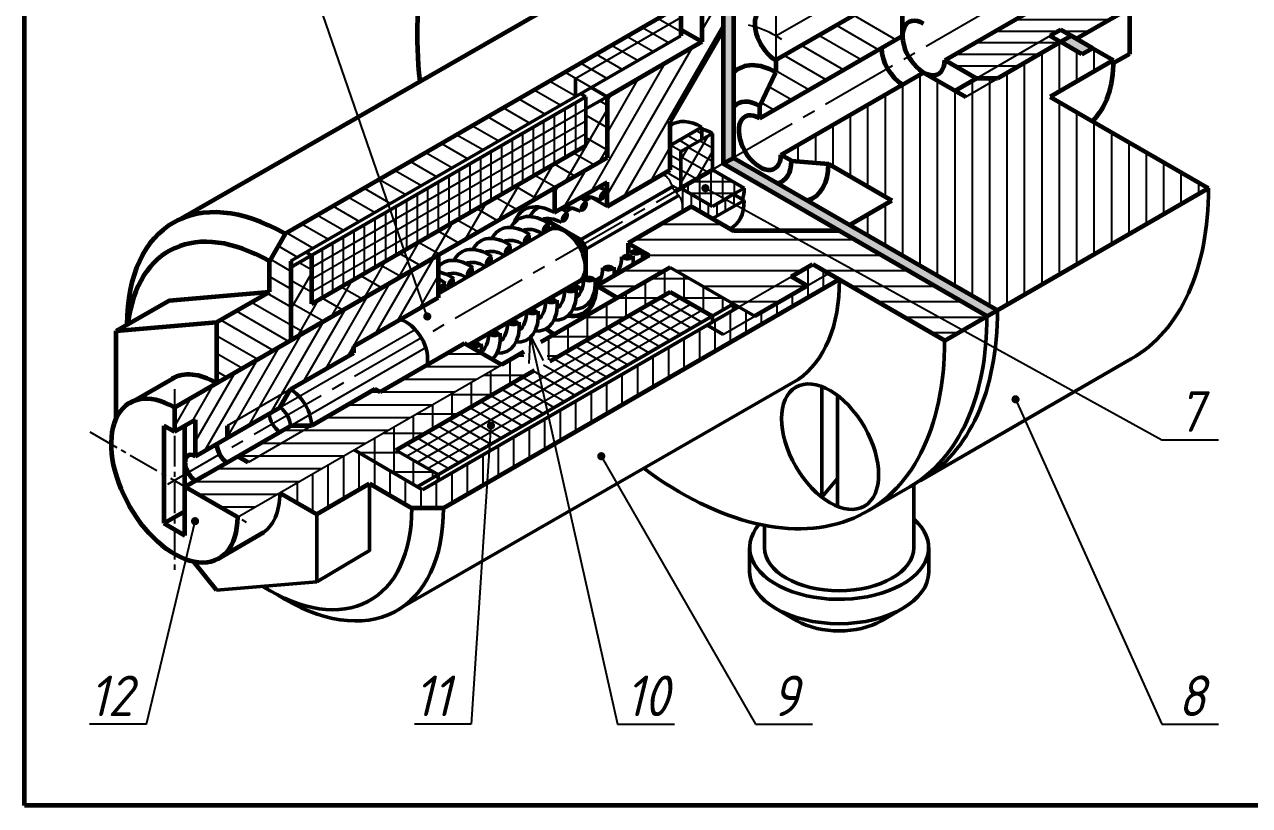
# Model space of a CAD drawing. Header units: millimetres. Extents: x -255 to 513, y 132 to 472.
# Drawn here: x -255 to -104.2, y 132 to 228.1 of the extents above; entities that cross this region are included whole.
import ezdxf

# ---------------------------------------------------------------- set-up
doc = ezdxf.new("R2010")
doc.units = ezdxf.units.MM
doc.header["$LTSCALE"] = 0.5
doc.linetypes.add('CENTER2', pattern=[28.575, 19.05, -3.175, 3.175, -3.175])
doc.styles.get("Standard").update_dxf_attribs({"font": 'isocpeui.ttf', "width": 0.9})

msp = doc.modelspace()

# ---------------------------------------------------------------- hatches: boundary and pattern name
for points in [[(-167.7, 249.24), (-168.01, 249.06), (-168, 249), (-168.04, 249.05), (-168.99, 248.5), (-168.99, 211.01), (-167.7, 211.74)], [(-167.7, 211.74), (-168.99, 211), (-136.51, 192.25), (-135.23, 192.99)]]:
    msp.add_hatch(color=256).paths.add_polyline_path(points)
at = {"lineweight": -3}
h = msp.add_hatch(dxfattribs=at)
h.set_pattern_fill('ANSI31', color=256, scale=0.6, angle=15, style=0)
h.set_pattern_definition([(60, (-354.7643, 58.7417), (-1.649778, 0.9525), [])])
h.paths.add_polyline_path([(-183.29, 219.24), (-183.29, 211.74), (-189.77, 208), (-189.77, 205), (-183.29, 208.74), (-183.29, 205.74), (-175.5, 210.24), (-175.5, 216.24), (-168.99, 227.51), (-168.99, 248.5), (-171.6, 246.99), (-171.6, 225.99)])
h = msp.add_hatch(color=256)
h.paths.add_polyline_path([(-133.93, 243.24), (-135.23, 242.49), (-135.23, 239.49), (-133.93, 240.24)])
h.paths.add_polyline_path([(-123.54, 225.24), (-126.13, 226.74), (-127.43, 225.99), (-124.83, 224.49)])
h = msp.add_hatch(dxfattribs=at)
h.set_pattern_fill('ANSI31', color=256, scale=0.45, angle=135, style=0)
h.set_pattern_definition([(180, (-354.7643, 58.7417), (-2e-16, -1.42875), [])])
h.paths.add_polyline_path([(-141.72, 223.74), (-137.82, 221.49), (-128.73, 226.74), (-127.43, 227.49), (-125.48, 226.37), (-118.99, 230.12), (-120.94, 231.24), (-110.55, 237.24), (-109.25, 236.49), (-106.65, 237.99), (-106.65, 240.99), (-109.25, 242.49)])
h.paths.add_polyline_path([(-137.82, 221.49), (-135.23, 221.49), (-127.43, 225.99), (-128.73, 226.74)])
h = msp.add_hatch(dxfattribs=at)
h.set_pattern_fill('ANSI31', color=256, scale=0.6, angle=105, style=0)
h.set_pattern_definition([(150, (-354.7643, 58.7417), (-0.9525, -1.649778), [])])
edge = h.paths.add_edge_path()
edge.add_line((-222.21, 189.27), (-222.21, 199.02))
edge.add_line((-222.21, 199.02), (-187.19, 219.24))
edge.add_line((-187.19, 219.24), (-187.19, 221.49))
edge.add_line((-187.19, 221.49), (-174.2, 228.99))
edge.add_line((-174.2, 228.99), (-174.2, 230.43))
edge.add_ellipse((-174.17, 207.91), major_axis=(13.78, -23.86), ratio=0.57735, start_angle=495.0936, end_angle=495.2586)
edge.add_line((-174.25, 230.46), (-174.85, 230.12))
edge.add_line((-174.85, 230.12), (-222.91, 202.37))
edge.add_line((-222.91, 202.37), (-224.86, 198.99))
edge.add_line((-224.86, 198.99), (-224.86, 195.24))
edge.add_line((-224.86, 195.24), (-231.36, 191.49))
edge.add_line((-231.36, 191.49), (-231.36, 183.99))
edge.add_line((-231.36, 183.99), (-222.21, 189.27))
h.paths.add_polyline_path([(-187.19, 221.49), (-187.19, 219.24), (-174.2, 226.74), (-174.2, 228.99)], flags=17)
h = msp.add_hatch(dxfattribs=at)
h.set_pattern_fill('ANSI37', color=256, scale=0.75, angle=15, style=0)
h.set_pattern_definition([(60, (-354.7643, 58.7417), (-2.062223, 1.190625), []), (150, (-354.7643, 58.7417), (-1.190625, -2.062223), [])])
h.paths.add_polyline_path([(-219.66, 193.74), (-219.66, 199.74), (-222.21, 198.27), (-222.21, 189.27), (-204.08, 199.74), (-183.29, 211.74), (-183.29, 219.24), (-185.89, 217.74), (-185.89, 213.24)])
h = msp.add_hatch(dxfattribs=at)
h.set_pattern_fill('ANSI31', color=256, scale=0.33, angle=105, style=0)
h.set_pattern_definition([(150, (-285, 112), (-0.523875, -0.907378), [])])
edge = h.paths.add_edge_path()
edge.add_line((-175.5, 210.24), (-176.42, 209.71))
edge.add_spline(control_points=[(-176.42, 209.71), (-176.18, 209.58), (-175.57, 209.17), (-175.37, 208.23), (-174.99, 207.72), (-174.89, 207.6)], knot_values=[0.361075, 0.361075, 0.361075, 0.361075, 1.164172, 2.554133, 3.017781, 3.017781, 3.017781, 3.017781], degree=3, periodic=0)
edge.add_line((-174.89, 207.6), (-174.2, 208))
edge.add_line((-174.2, 208), (-174.2, 212.49))
edge.add_line((-174.2, 212.49), (-171.6, 213.99))
edge.add_line((-171.6, 213.99), (-171.6, 215.49))
edge.add_line((-171.6, 215.49), (-175.5, 213.24))
edge.add_line((-175.5, 213.24), (-175.5, 210.24))
h = msp.add_hatch(color=256)
edge = h.paths.add_edge_path()
edge.add_line((-183.81, 207.09), (-184.33, 206.79))
edge.add_ellipse((-183.81, 207.09), major_axis=(-0.367, -0.636), ratio=0.57735, start_angle=315, end_angle=405)
edge.add_line((-183.81, 206.49), (-183.81, 207.09))
edge = h.paths.add_edge_path()
edge.add_line((-183.81, 207.09), (-183.81, 207.69))
edge.add_ellipse((-183.81, 207.09), major_axis=(-0.367, -0.636), ratio=0.57735, start_angle=225, end_angle=315)
edge.add_line((-184.33, 206.79), (-183.81, 207.09))
edge = h.paths.add_edge_path()
edge.add_line((-183.81, 207.09), (-183.29, 207.39))
edge.add_ellipse((-183.81, 207.09), major_axis=(-0.367, -0.636), ratio=0.57735, start_angle=135, end_angle=225)
edge.add_line((-183.81, 207.69), (-183.81, 207.09))
edge = h.paths.add_edge_path()
edge.add_ellipse((-183.81, 207.09), major_axis=(-0.367, -0.636), ratio=0.57735, start_angle=45, end_angle=135)
edge.add_line((-183.29, 207.39), (-183.81, 207.09))
edge.add_line((-183.81, 207.09), (-183.81, 206.49))
h = msp.add_hatch(dxfattribs=at)
h.set_pattern_fill('ANSI31', color=256, scale=0.33, angle=45, style=0)
h.set_pattern_definition([(90, (-285, 112), (-1.04775, 2e-16), [])])
edge = h.paths.add_edge_path()
edge.add_line((-172.9, 205.74), (-170.3, 204.24))
edge.add_line((-170.3, 204.24), (-167.41, 205.91))
edge.add_line((-167.41, 205.91), (-168.74, 206.64))
edge.add_line((-168.74, 206.64), (-170.3, 205.74))
edge.add_line((-170.3, 205.74), (-174.2, 207.99))
edge.add_line((-174.2, 207.99), (-174.89, 207.59))
edge.add_spline(control_points=[(-174.89, 207.59), (-174.68, 207.34), (-174.02, 206.66), (-173.99, 205.72), (-174.05, 205.08)], knot_values=[3.028735, 3.028735, 3.028735, 3.028735, 3.996456, 5.823182, 5.823182, 5.823182, 5.823182], degree=3, periodic=0)
edge.add_line((-174.05, 205.08), (-172.9, 205.74))
h.paths.add_polyline_path([(-167.7, 207.24), (-168.74, 206.64), (-167.41, 205.91), (-166.4, 206.49)])
h = msp.add_hatch(color=256)
edge = h.paths.add_edge_path()
edge.add_line((-186.15, 205.74), (-186.67, 205.44))
edge.add_ellipse((-186.15, 205.74), major_axis=(-0.367, -0.636), ratio=0.57735, start_angle=315, end_angle=405)
edge.add_line((-186.15, 205.14), (-186.15, 205.74))
edge = h.paths.add_edge_path()
edge.add_line((-186.15, 205.74), (-186.15, 206.34))
edge.add_ellipse((-186.15, 205.74), major_axis=(-0.367, -0.636), ratio=0.57735, start_angle=225, end_angle=315)
edge.add_line((-186.67, 205.44), (-186.15, 205.74))
edge = h.paths.add_edge_path()
edge.add_line((-186.15, 205.74), (-185.63, 206.04))
edge.add_ellipse((-186.15, 205.74), major_axis=(-0.367, -0.636), ratio=0.57735, start_angle=135, end_angle=225)
edge.add_line((-186.15, 206.34), (-186.15, 205.74))
edge = h.paths.add_edge_path()
edge.add_ellipse((-186.15, 205.74), major_axis=(-0.367, -0.636), ratio=0.57735, start_angle=45, end_angle=135)
edge.add_line((-185.63, 206.04), (-186.15, 205.74))
edge.add_line((-186.15, 205.74), (-186.15, 205.14))
h = msp.add_hatch(color=256)
edge = h.paths.add_edge_path()
edge.add_line((-190.83, 203.04), (-191.35, 202.74))
edge.add_ellipse((-190.83, 203.04), major_axis=(-0.367, -0.636), ratio=0.57735, start_angle=315, end_angle=405)
edge.add_line((-190.83, 202.44), (-190.83, 203.04))
edge = h.paths.add_edge_path()
edge.add_line((-190.83, 203.04), (-190.83, 203.64))
edge.add_ellipse((-190.83, 203.04), major_axis=(-0.367, -0.636), ratio=0.57735, start_angle=225, end_angle=315)
edge.add_line((-191.35, 202.74), (-190.83, 203.04))
edge = h.paths.add_edge_path()
edge.add_line((-190.83, 203.04), (-190.31, 203.34))
edge.add_ellipse((-190.83, 203.04), major_axis=(-0.367, -0.636), ratio=0.57735, start_angle=135, end_angle=225)
edge.add_line((-190.83, 203.64), (-190.83, 203.04))
edge = h.paths.add_edge_path()
edge.add_ellipse((-190.83, 203.04), major_axis=(-0.367, -0.636), ratio=0.57735, start_angle=45, end_angle=135)
edge.add_line((-190.31, 203.34), (-190.83, 203.04))
edge.add_line((-190.83, 203.04), (-190.83, 202.44))
h = msp.add_hatch(color=256)
edge = h.paths.add_edge_path()
edge.add_line((-188.49, 204.39), (-189.01, 204.09))
edge.add_ellipse((-188.49, 204.39), major_axis=(-0.367, -0.636), ratio=0.57735, start_angle=315, end_angle=405)
edge.add_line((-188.49, 203.79), (-188.49, 204.39))
edge = h.paths.add_edge_path()
edge.add_line((-188.49, 204.39), (-188.49, 204.99))
edge.add_ellipse((-188.49, 204.39), major_axis=(-0.367, -0.636), ratio=0.57735, start_angle=225, end_angle=315)
edge.add_line((-189.01, 204.09), (-188.49, 204.39))
edge = h.paths.add_edge_path()
edge.add_line((-188.49, 204.39), (-187.97, 204.69))
edge.add_ellipse((-188.49, 204.39), major_axis=(-0.367, -0.636), ratio=0.57735, start_angle=135, end_angle=225)
edge.add_line((-188.49, 204.99), (-188.49, 204.39))
edge = h.paths.add_edge_path()
edge.add_ellipse((-188.49, 204.39), major_axis=(-0.367, -0.636), ratio=0.57735, start_angle=45, end_angle=135)
edge.add_line((-187.97, 204.69), (-188.49, 204.39))
edge.add_line((-188.49, 204.39), (-188.49, 203.79))
h = msp.add_hatch(color=256)
edge = h.paths.add_edge_path()
edge.add_line((-193.16, 201.69), (-193.68, 201.39))
edge.add_ellipse((-193.16, 201.69), major_axis=(-0.367, -0.636), ratio=0.57735, start_angle=315, end_angle=405)
edge.add_line((-193.16, 201.09), (-193.16, 201.69))
edge = h.paths.add_edge_path()
edge.add_line((-193.16, 201.69), (-193.16, 202.29))
edge.add_ellipse((-193.16, 201.69), major_axis=(-0.367, -0.636), ratio=0.57735, start_angle=225, end_angle=315)
edge.add_line((-193.68, 201.39), (-193.16, 201.69))
edge = h.paths.add_edge_path()
edge.add_line((-193.16, 201.69), (-192.64, 201.99))
edge.add_ellipse((-193.16, 201.69), major_axis=(-0.367, -0.636), ratio=0.57735, start_angle=135, end_angle=225)
edge.add_line((-193.16, 202.29), (-193.16, 201.69))
edge = h.paths.add_edge_path()
edge.add_ellipse((-193.16, 201.69), major_axis=(-0.367, -0.636), ratio=0.57735, start_angle=45, end_angle=135)
edge.add_line((-192.64, 201.99), (-193.16, 201.69))
edge.add_line((-193.16, 201.69), (-193.16, 201.09))
h = msp.add_hatch(color=256)
edge = h.paths.add_edge_path()
edge.add_line((-195.5, 200.34), (-196.02, 200.04))
edge.add_ellipse((-195.5, 200.34), major_axis=(-0.367, -0.636), ratio=0.57735, start_angle=315, end_angle=405)
edge.add_line((-195.5, 199.74), (-195.5, 200.34))
edge = h.paths.add_edge_path()
edge.add_line((-195.5, 200.34), (-195.5, 200.94))
edge.add_ellipse((-195.5, 200.34), major_axis=(-0.367, -0.636), ratio=0.57735, start_angle=225, end_angle=315)
edge.add_line((-196.02, 200.04), (-195.5, 200.34))
edge = h.paths.add_edge_path()
edge.add_line((-195.5, 200.34), (-194.98, 200.64))
edge.add_ellipse((-195.5, 200.34), major_axis=(-0.367, -0.636), ratio=0.57735, start_angle=135, end_angle=225)
edge.add_line((-195.5, 200.94), (-195.5, 200.34))
edge = h.paths.add_edge_path()
edge.add_ellipse((-195.5, 200.34), major_axis=(-0.367, -0.636), ratio=0.57735, start_angle=45, end_angle=135)
edge.add_line((-194.98, 200.64), (-195.5, 200.34))
edge.add_line((-195.5, 200.34), (-195.5, 199.74))
h = msp.add_hatch(dxfattribs=at)
h.set_pattern_fill('ANSI31', color=256, scale=0.495, angle=15, style=0)
h.set_pattern_definition([(60, (-354.7643, 58.7417), (-1.361067, 0.785813), [])])
h.paths.add_polyline_path([(-236.55, 180.99), (-236.55, 177.99), (-233.95, 179.49), (-233.95, 174.99), (-230.06, 177.24), (-230.06, 178.74), (-222.26, 183.24), (-214.47, 187.74), (-214.47, 188.49), (-204.08, 194.49), (-204.08, 199.74)])
h.paths.add_polyline_path([(-230.06, 178.74), (-230.06, 177.24), (-223.56, 180.99), (-222.26, 183.24), (-223.56, 182.49)], flags=17)
h = msp.add_hatch(color=256)
edge = h.paths.add_edge_path()
edge.add_line((-197.84, 198.99), (-198.36, 198.69))
edge.add_ellipse((-197.84, 198.99), major_axis=(-0.367, -0.636), ratio=0.57735, start_angle=315, end_angle=405)
edge.add_line((-197.84, 198.39), (-197.84, 198.99))
edge = h.paths.add_edge_path()
edge.add_line((-197.84, 198.99), (-197.84, 199.59))
edge.add_ellipse((-197.84, 198.99), major_axis=(-0.367, -0.636), ratio=0.57735, start_angle=225, end_angle=315)
edge.add_line((-198.36, 198.69), (-197.84, 198.99))
edge = h.paths.add_edge_path()
edge.add_line((-197.84, 198.99), (-197.32, 199.29))
edge.add_ellipse((-197.84, 198.99), major_axis=(-0.367, -0.636), ratio=0.57735, start_angle=135, end_angle=225)
edge.add_line((-197.84, 199.59), (-197.84, 198.99))
edge = h.paths.add_edge_path()
edge.add_ellipse((-197.84, 198.99), major_axis=(-0.367, -0.636), ratio=0.57735, start_angle=45, end_angle=135)
edge.add_line((-197.32, 199.29), (-197.84, 198.99))
edge.add_line((-197.84, 198.99), (-197.84, 198.39))
h = msp.add_hatch(color=256)
edge = h.paths.add_edge_path()
edge.add_line((-180.79, 199.5), (-181.31, 199.8))
edge.add_ellipse((-180.79, 199.5), major_axis=(-0.735, 0), ratio=0.57735, start_angle=315, end_angle=405)
edge.add_line((-181.31, 199.2), (-180.79, 199.5))
edge = h.paths.add_edge_path()
edge.add_ellipse((-180.79, 199.5), major_axis=(-0.735, 0), ratio=0.57735, start_angle=225, end_angle=315)
edge.add_line((-181.31, 199.8), (-180.79, 199.5))
edge.add_line((-180.79, 199.5), (-180.27, 199.8))
edge = h.paths.add_edge_path()
edge.add_ellipse((-180.79, 199.5), major_axis=(-0.735, 0), ratio=0.57735, start_angle=135, end_angle=225)
edge.add_line((-180.27, 199.8), (-180.79, 199.5))
edge.add_line((-180.79, 199.5), (-180.27, 199.2))
edge = h.paths.add_edge_path()
edge.add_line((-180.79, 199.5), (-181.31, 199.2))
edge.add_ellipse((-180.79, 199.5), major_axis=(-0.735, 0), ratio=0.57735, start_angle=45, end_angle=135)
edge.add_line((-180.27, 199.2), (-180.79, 199.5))
h = msp.add_hatch(color=256)
edge = h.paths.add_edge_path()
edge.add_line((-179.75, 200.1), (-180.27, 200.4))
edge.add_ellipse((-179.75, 200.1), major_axis=(-0.735, 0), ratio=0.57735, start_angle=315, end_angle=405)
edge.add_line((-180.27, 199.8), (-179.75, 200.1))
edge = h.paths.add_edge_path()
edge.add_ellipse((-179.75, 200.1), major_axis=(-0.735, 0), ratio=0.57735, start_angle=225, end_angle=315)
edge.add_line((-180.27, 200.4), (-179.75, 200.1))
edge.add_line((-179.75, 200.1), (-179.23, 200.4))
edge = h.paths.add_edge_path()
edge.add_ellipse((-179.75, 200.1), major_axis=(-0.735, 0), ratio=0.57735, start_angle=135, end_angle=225)
edge.add_line((-179.23, 200.4), (-179.75, 200.1))
edge.add_line((-179.75, 200.1), (-179.23, 199.8))
edge = h.paths.add_edge_path()
edge.add_line((-179.75, 200.1), (-180.27, 199.8))
edge.add_ellipse((-179.75, 200.1), major_axis=(-0.735, 0), ratio=0.57735, start_angle=45, end_angle=135)
edge.add_line((-179.23, 199.8), (-179.75, 200.1))
h = msp.add_hatch(dxfattribs=at)
h.set_pattern_fill('ANSI31', color=256, scale=0.6, angle=45, style=0)
h.set_pattern_definition([(90, (-354.7643, 58.7417), (-1.905, 3e-16), [])])
h.paths.add_polyline_path([(-212.52, 171.62), (-207.32, 168.62), (-203.43, 168.62), (-154.71, 196.74), (-156.01, 197.49), (-169, 189.99), (-170.95, 191.12), (-206.02, 170.87), (-214.41, 175.77), (-223.56, 170.49), (-219.01, 167.87)])
h.paths.add_polyline_path([(-165.1, 192.24), (-167.05, 193.37), (-170.95, 191.12), (-169, 189.99)], flags=17)
h.paths.add_polyline_path([(-156.01, 197.49), (-157.96, 198.62), (-160.56, 197.12), (-158.61, 195.99)])
h = msp.add_hatch(color=256)
edge = h.paths.add_edge_path()
edge.add_line((-200.18, 197.64), (-200.7, 197.34))
edge.add_ellipse((-200.18, 197.64), major_axis=(-0.367, -0.636), ratio=0.57735, start_angle=315, end_angle=405)
edge.add_line((-200.18, 197.04), (-200.18, 197.64))
edge = h.paths.add_edge_path()
edge.add_line((-200.18, 197.64), (-200.18, 198.24))
edge.add_ellipse((-200.18, 197.64), major_axis=(-0.367, -0.636), ratio=0.57735, start_angle=225, end_angle=315)
edge.add_line((-200.7, 197.34), (-200.18, 197.64))
edge = h.paths.add_edge_path()
edge.add_line((-200.18, 197.64), (-199.66, 197.94))
edge.add_ellipse((-200.18, 197.64), major_axis=(-0.367, -0.636), ratio=0.57735, start_angle=135, end_angle=225)
edge.add_line((-200.18, 198.24), (-200.18, 197.64))
edge = h.paths.add_edge_path()
edge.add_ellipse((-200.18, 197.64), major_axis=(-0.367, -0.636), ratio=0.57735, start_angle=45, end_angle=135)
edge.add_line((-199.66, 197.94), (-200.18, 197.64))
edge.add_line((-200.18, 197.64), (-200.18, 197.04))
h = msp.add_hatch(color=256)
edge = h.paths.add_edge_path()
edge.add_line((-183.13, 198.15), (-183.65, 198.45))
edge.add_ellipse((-183.13, 198.15), major_axis=(-0.735, 0), ratio=0.57735, start_angle=315, end_angle=405)
edge.add_line((-183.65, 197.85), (-183.13, 198.15))
edge = h.paths.add_edge_path()
edge.add_ellipse((-183.13, 198.15), major_axis=(-0.735, 0), ratio=0.57735, start_angle=225, end_angle=315)
edge.add_line((-183.65, 198.45), (-183.13, 198.15))
edge.add_line((-183.13, 198.15), (-182.61, 198.45))
edge = h.paths.add_edge_path()
edge.add_ellipse((-183.13, 198.15), major_axis=(-0.735, 0), ratio=0.57735, start_angle=135, end_angle=225)
edge.add_line((-182.61, 198.45), (-183.13, 198.15))
edge.add_line((-183.13, 198.15), (-182.61, 197.85))
edge = h.paths.add_edge_path()
edge.add_line((-183.13, 198.15), (-183.65, 197.85))
edge.add_ellipse((-183.13, 198.15), major_axis=(-0.735, 0), ratio=0.57735, start_angle=45, end_angle=135)
edge.add_line((-182.61, 197.85), (-183.13, 198.15))
h = msp.add_hatch(color=256)
edge = h.paths.add_edge_path()
edge.add_line((-203.56, 195.69), (-204.08, 195.39))
edge.add_ellipse((-203.56, 195.69), major_axis=(-0.367, -0.636), ratio=0.57735, start_angle=315, end_angle=405)
edge.add_line((-203.56, 195.09), (-203.56, 195.69))
edge = h.paths.add_edge_path()
edge.add_line((-203.56, 195.69), (-203.56, 196.29))
edge.add_ellipse((-203.56, 195.69), major_axis=(-0.367, -0.636), ratio=0.57735, start_angle=225, end_angle=315)
edge.add_line((-204.08, 195.39), (-203.56, 195.69))
edge = h.paths.add_edge_path()
edge.add_line((-203.56, 195.69), (-203.04, 195.99))
edge.add_ellipse((-203.56, 195.69), major_axis=(-0.367, -0.636), ratio=0.57735, start_angle=135, end_angle=225)
edge.add_line((-203.56, 196.29), (-203.56, 195.69))
edge = h.paths.add_edge_path()
edge.add_ellipse((-203.56, 195.69), major_axis=(-0.367, -0.636), ratio=0.57735, start_angle=45, end_angle=135)
edge.add_line((-203.04, 195.99), (-203.56, 195.69))
edge.add_line((-203.56, 195.69), (-203.56, 195.09))
h = msp.add_hatch(color=256)
edge = h.paths.add_edge_path()
edge.add_line((-202.52, 196.29), (-203.04, 195.99))
edge.add_ellipse((-202.52, 196.29), major_axis=(-0.367, -0.636), ratio=0.57735, start_angle=315, end_angle=405)
edge.add_line((-202.52, 195.69), (-202.52, 196.29))
edge = h.paths.add_edge_path()
edge.add_line((-202.52, 196.29), (-202.52, 196.89))
edge.add_ellipse((-202.52, 196.29), major_axis=(-0.367, -0.636), ratio=0.57735, start_angle=225, end_angle=315)
edge.add_line((-203.04, 195.99), (-202.52, 196.29))
edge = h.paths.add_edge_path()
edge.add_line((-202.52, 196.29), (-202, 196.59))
edge.add_ellipse((-202.52, 196.29), major_axis=(-0.367, -0.636), ratio=0.57735, start_angle=135, end_angle=225)
edge.add_line((-202.52, 196.89), (-202.52, 196.29))
edge = h.paths.add_edge_path()
edge.add_ellipse((-202.52, 196.29), major_axis=(-0.367, -0.636), ratio=0.57735, start_angle=45, end_angle=135)
edge.add_line((-202, 196.59), (-202.52, 196.29))
edge.add_line((-202.52, 196.29), (-202.52, 195.69))
h = msp.add_hatch(color=256)
edge = h.paths.add_edge_path()
edge.add_line((-185.47, 196.8), (-185.99, 197.1))
edge.add_ellipse((-185.47, 196.8), major_axis=(-0.735, 0), ratio=0.57735, start_angle=315, end_angle=405)
edge.add_line((-185.99, 196.5), (-185.47, 196.8))
edge = h.paths.add_edge_path()
edge.add_ellipse((-185.47, 196.8), major_axis=(-0.735, 0), ratio=0.57735, start_angle=225, end_angle=315)
edge.add_line((-185.99, 197.1), (-185.47, 196.8))
edge.add_line((-185.47, 196.8), (-184.95, 197.1))
edge = h.paths.add_edge_path()
edge.add_ellipse((-185.47, 196.8), major_axis=(-0.735, 0), ratio=0.57735, start_angle=135, end_angle=225)
edge.add_line((-184.95, 197.1), (-185.47, 196.8))
edge.add_line((-185.47, 196.8), (-184.95, 196.5))
edge = h.paths.add_edge_path()
edge.add_line((-185.47, 196.8), (-185.99, 196.5))
edge.add_ellipse((-185.47, 196.8), major_axis=(-0.735, 0), ratio=0.57735, start_angle=45, end_angle=135)
edge.add_line((-184.95, 196.5), (-185.47, 196.8))
h = msp.add_hatch(color=256)
edge = h.paths.add_edge_path()
edge.add_line((-187.8, 195.45), (-188.32, 195.75))
edge.add_ellipse((-187.8, 195.45), major_axis=(-0.735, 0), ratio=0.57735, start_angle=315, end_angle=405)
edge.add_line((-188.32, 195.15), (-187.8, 195.45))
edge = h.paths.add_edge_path()
edge.add_ellipse((-187.8, 195.45), major_axis=(-0.735, 0), ratio=0.57735, start_angle=225, end_angle=315)
edge.add_line((-188.32, 195.75), (-187.8, 195.45))
edge.add_line((-187.8, 195.45), (-187.28, 195.75))
edge = h.paths.add_edge_path()
edge.add_ellipse((-187.8, 195.45), major_axis=(-0.735, 0), ratio=0.57735, start_angle=135, end_angle=225)
edge.add_line((-187.28, 195.75), (-187.8, 195.45))
edge.add_line((-187.8, 195.45), (-187.28, 195.15))
edge = h.paths.add_edge_path()
edge.add_line((-187.8, 195.45), (-188.32, 195.15))
edge.add_ellipse((-187.8, 195.45), major_axis=(-0.735, 0), ratio=0.57735, start_angle=45, end_angle=135)
edge.add_line((-187.28, 195.15), (-187.8, 195.45))
h = msp.add_hatch(color=256)
edge = h.paths.add_edge_path()
edge.add_line((-192.48, 192.75), (-193, 193.05))
edge.add_ellipse((-192.48, 192.75), major_axis=(-0.735, 0), ratio=0.57735, start_angle=315, end_angle=405)
edge.add_line((-193, 192.45), (-192.48, 192.75))
edge = h.paths.add_edge_path()
edge.add_ellipse((-192.48, 192.75), major_axis=(-0.735, 0), ratio=0.57735, start_angle=225, end_angle=315)
edge.add_line((-193, 193.05), (-192.48, 192.75))
edge.add_line((-192.48, 192.75), (-191.96, 193.05))
edge = h.paths.add_edge_path()
edge.add_ellipse((-192.48, 192.75), major_axis=(-0.735, 0), ratio=0.57735, start_angle=135, end_angle=225)
edge.add_line((-191.96, 193.05), (-192.48, 192.75))
edge.add_line((-192.48, 192.75), (-191.96, 192.45))
edge = h.paths.add_edge_path()
edge.add_line((-192.48, 192.75), (-193, 192.45))
edge.add_ellipse((-192.48, 192.75), major_axis=(-0.735, 0), ratio=0.57735, start_angle=45, end_angle=135)
edge.add_line((-191.96, 192.45), (-192.48, 192.75))
h = msp.add_hatch(color=256)
edge = h.paths.add_edge_path()
edge.add_line((-190.14, 194.1), (-190.66, 194.4))
edge.add_ellipse((-190.14, 194.1), major_axis=(-0.735, 0), ratio=0.57735, start_angle=315, end_angle=405)
edge.add_line((-190.66, 193.8), (-190.14, 194.1))
edge = h.paths.add_edge_path()
edge.add_ellipse((-190.14, 194.1), major_axis=(-0.735, 0), ratio=0.57735, start_angle=225, end_angle=315)
edge.add_line((-190.66, 194.4), (-190.14, 194.1))
edge.add_line((-190.14, 194.1), (-189.62, 194.4))
edge = h.paths.add_edge_path()
edge.add_ellipse((-190.14, 194.1), major_axis=(-0.735, 0), ratio=0.57735, start_angle=135, end_angle=225)
edge.add_line((-189.62, 194.4), (-190.14, 194.1))
edge.add_line((-190.14, 194.1), (-189.62, 193.8))
edge = h.paths.add_edge_path()
edge.add_line((-190.14, 194.1), (-190.66, 193.8))
edge.add_ellipse((-190.14, 194.1), major_axis=(-0.735, 0), ratio=0.57735, start_angle=45, end_angle=135)
edge.add_line((-189.62, 193.8), (-190.14, 194.1))
h = msp.add_hatch(color=256)
edge = h.paths.add_edge_path()
edge.add_line((-194.82, 191.4), (-195.34, 191.7))
edge.add_ellipse((-194.82, 191.4), major_axis=(-0.735, 0), ratio=0.57735, start_angle=315, end_angle=405)
edge.add_line((-195.34, 191.1), (-194.82, 191.4))
edge = h.paths.add_edge_path()
edge.add_ellipse((-194.82, 191.4), major_axis=(-0.735, 0), ratio=0.57735, start_angle=225, end_angle=315)
edge.add_line((-195.34, 191.7), (-194.82, 191.4))
edge.add_line((-194.82, 191.4), (-194.3, 191.7))
edge = h.paths.add_edge_path()
edge.add_ellipse((-194.82, 191.4), major_axis=(-0.735, 0), ratio=0.57735, start_angle=135, end_angle=225)
edge.add_line((-194.3, 191.7), (-194.82, 191.4))
edge.add_line((-194.82, 191.4), (-194.3, 191.1))
edge = h.paths.add_edge_path()
edge.add_line((-194.82, 191.4), (-195.34, 191.1))
edge.add_ellipse((-194.82, 191.4), major_axis=(-0.735, 0), ratio=0.57735, start_angle=45, end_angle=135)
edge.add_line((-194.3, 191.1), (-194.82, 191.4))
h = msp.add_hatch(color=256)
edge = h.paths.add_edge_path()
edge.add_line((-197.16, 190.05), (-197.68, 190.35))
edge.add_ellipse((-197.16, 190.05), major_axis=(-0.735, 0), ratio=0.57735, start_angle=315, end_angle=405)
edge.add_line((-197.68, 189.75), (-197.16, 190.05))
edge = h.paths.add_edge_path()
edge.add_ellipse((-197.16, 190.05), major_axis=(-0.735, 0), ratio=0.57735, start_angle=225, end_angle=315)
edge.add_line((-197.68, 190.35), (-197.16, 190.05))
edge.add_line((-197.16, 190.05), (-196.64, 190.35))
edge = h.paths.add_edge_path()
edge.add_ellipse((-197.16, 190.05), major_axis=(-0.735, 0), ratio=0.57735, start_angle=135, end_angle=225)
edge.add_line((-196.64, 190.35), (-197.16, 190.05))
edge.add_line((-197.16, 190.05), (-196.64, 189.75))
edge = h.paths.add_edge_path()
edge.add_line((-197.16, 190.05), (-197.68, 189.75))
edge.add_ellipse((-197.16, 190.05), major_axis=(-0.735, 0), ratio=0.57735, start_angle=45, end_angle=135)
edge.add_line((-196.64, 189.75), (-197.16, 190.05))
h = msp.add_hatch(dxfattribs=at)
h.set_pattern_fill('ANSI31', color=256, scale=0.495, angle=135, style=0)
h.set_pattern_definition([(180, (-354.7643, 58.7417), (-3e-16, -1.571625), [])])
h.paths.add_polyline_path([(-219.66, 178.74), (-222.26, 178.74), (-228.76, 174.99), (-227.46, 174.24)], flags=17)
h.paths.add_polyline_path([(-227.46, 174.24), (-228.76, 174.99), (-232.65, 172.74), (-235.25, 171.24), (-228.76, 167.49), (-196.28, 186.24), (-200.83, 188.87), (-211.22, 182.87), (-211.87, 183.24), (-219.66, 178.74), (-220.96, 177.99)])
h = msp.add_hatch(color=256)
edge = h.paths.add_edge_path()
edge.add_line((-199.5, 188.7), (-200.02, 189))
edge.add_ellipse((-199.5, 188.7), major_axis=(-0.735, 0), ratio=0.57735, start_angle=315, end_angle=405)
edge.add_line((-200.02, 188.4), (-199.5, 188.7))
edge = h.paths.add_edge_path()
edge.add_ellipse((-199.5, 188.7), major_axis=(-0.735, 0), ratio=0.57735, start_angle=225, end_angle=315)
edge.add_line((-200.02, 189), (-199.5, 188.7))
edge.add_line((-199.5, 188.7), (-198.98, 189))
edge = h.paths.add_edge_path()
edge.add_ellipse((-199.5, 188.7), major_axis=(-0.735, 0), ratio=0.57735, start_angle=135, end_angle=225)
edge.add_line((-198.98, 189), (-199.5, 188.7))
edge.add_line((-199.5, 188.7), (-198.98, 188.4))
edge = h.paths.add_edge_path()
edge.add_line((-199.5, 188.7), (-200.02, 188.4))
edge.add_ellipse((-199.5, 188.7), major_axis=(-0.735, 0), ratio=0.57735, start_angle=45, end_angle=135)
edge.add_line((-198.98, 188.4), (-199.5, 188.7))

# ---------------------------------------------------------------- linework, layer by layer
at = {"lineweight": 60}
for p, q in [((-255, 132), (-255, 297)), ((-167.7, 249.24), (-167.7, 211.74)), ((-168.99, 248.5), (-168.99, 210.98)), ((-171.6, 246.99), (-171.6, 225.99)), ((-141.72, 223.74), (-109.25, 242.49)), ((-146.92, 226.74), (-146.92, 232.74)), ((-236.01, 204.09), (-187.27, 232.13)), ((-149.52, 231.24), (-162.51, 223.74)), ((-174.2, 230.49), (-222.91, 202.37)), ((-174.2, 230.49), (-174.2, 226.74)), ((-118.99, 230.12), (-125.48, 226.37)), ((-118.99, 230.12), (-118.99, 224.5)), ((-169, 227.49), (-175.5, 216.24)), ((-171.6, 225.99), (-174.2, 227.49)), ((-164.48, 216.6), (-146.92, 226.74)), ((-127.43, 227.49), (-128.73, 226.74)), ((-128.73, 226.74), (-127.43, 225.99)), ((-123.54, 225.24), (-127.43, 227.49)), ((-126.13, 226.74), (-127.43, 225.99)), ((-123.54, 225.24), (-126.13, 226.74)), ((-171.6, 225.99), (-183.29, 219.24)), ((-127.43, 225.99), (-135.23, 221.49)), ((-124.83, 224.49), (-127.43, 225.99)), ((-124.83, 224.49), (-123.54, 225.24)), ((-123.54, 225.24), (-120.94, 223.74)), ((-162.51, 223.74), (-162.51, 222.24)), ((-137.82, 221.49), (-141.72, 223.74)), ((-120.94, 223.74), (-128.73, 219.24)), ((-118.99, 224.5), (-120.94, 223.38)), ((-164.48, 218.1), (-162.51, 222.24)), ((-161.88, 212.1), (-144.32, 222.24)), ((-144.32, 222.24), (-139.12, 219.24)), ((-137.82, 221.49), (-140.42, 219.99)), ((-135.23, 221.49), (-137.82, 221.49)), ((-183.29, 219.24), (-183.29, 211.74)), ((-128.73, 219.24), (-109.25, 207.99)), ((-164.48, 216.6), (-164.48, 218.1)), ((-175.5, 210.24), (-175.5, 216.24)), ((-219.66, 193.74), (-185.89, 213.24)), ((-183.29, 211.74), (-222.26, 189.24)), ((-169, 211.01), (-167.7, 211.74)), ((-167.7, 211.74), (-135.23, 192.99)), ((-160.58, 211.35), (-161.88, 212.1)), ((-160.58, 211.35), (-156.01, 210.99)), ((-183.29, 205.74), (-175.5, 210.24)), ((-170.3, 210.24), (-174.2, 207.99)), ((-169, 211.01), (-136.51, 192.25)), ((-156.01, 210.99), (-148.22, 206.49)), ((-189.79, 204.99), (-183.29, 208.74)), ((-183.29, 205.74), (-183.29, 208.74)), ((-189.77, 208), (-189.77, 205)), ((-174.89, 207.59), (-174.2, 207.99)), ((-135.23, 192.99), (-109.25, 207.99)), ((-172.9, 205.74), (-180.69, 201.24)), ((-172.9, 205.74), (-167.7, 202.74)), ((-153.41, 203.49), (-148.22, 206.49)), ((-191.02, 204.21), (-186.57, 201.64)), ((-222.91, 202.37), (-224.86, 198.99)), ((-154.71, 202.74), (-167.7, 202.74)), ((-180.69, 201.24), (-178.1, 199.74)), ((-180.69, 201.24), (-180.69, 199.94)), ((-236.55, 180.99), (-204.08, 199.74)), ((-219.66, 199.74), (-219.66, 193.74)), ((-204.08, 199.74), (-204.08, 194.49)), ((-185.89, 197.16), (-185.89, 200.47)), ((-184.59, 195.99), (-178.1, 199.74)), ((-224.86, 195.24), (-224.86, 198.99)), ((-222.21, 199.02), (-222.21, 189.24)), ((-175.5, 198.24), (-191.45, 189.03)), ((-160.56, 197.12), (-157.96, 198.62)), ((-157.96, 198.62), (-141.72, 189.24)), ((-154.71, 196.74), (-203.43, 168.62)), ((-186.65, 196.56), (-200.4, 188.62)), ((-187.41, 196.12), (-186.54, 195.62)), ((-160.56, 197.12), (-158.61, 195.99)), ((-237.2, 194.18), (-224.86, 195.24)), ((-231.36, 191.49), (-224.86, 195.24)), ((-190.31, 186.69), (-175.5, 195.24)), ((-184.58, 196), (-181.98, 194.5)), ((-175.5, 195.24), (-170.3, 192.24)), ((-158.61, 195.99), (-165.1, 192.24)), ((-243.7, 190.43), (-237.2, 194.18)), ((-204.08, 194.49), (-214.47, 188.49)), ((-141.72, 189.24), (-135.23, 192.99)), ((-243.7, 190.43), (-231.36, 191.49)), ((-243.7, 179.71), (-243.7, 190.43)), ((-231.36, 191.49), (-231.36, 183.99)), ((-200.83, 188.87), (-211.22, 182.87)), ((-196.28, 186.24), (-200.83, 188.87)), ((-222.26, 183.24), (-214.47, 187.74)), ((-214.47, 187.74), (-214.47, 188.49)), ((-193.51, 187.84), (-196.28, 186.24)), ((-209.27, 175.74), (-192.22, 185.58)), ((-242.05, 181.54), (-236.55, 184.7)), ((-223.56, 180.99), (-222.26, 183.24)), ((-211.87, 183.24), (-219.67, 178.74)), ((-211.22, 182.87), (-211.87, 183.24)), ((-236.55, 180.99), (-236.55, 177.99)), ((-233.95, 174.99), (-223.56, 180.99)), ((-233.95, 179.49), (-236.55, 177.99)), ((-233.95, 174.99), (-233.95, 179.49)), ((-236.55, 177.99), (-237.85, 178.74)), ((-237.85, 178.74), (-237.85, 166.74)), ((-235.25, 171.24), (-235.25, 178.74)), ((-232.65, 172.74), (-222.26, 178.74)), ((-230.06, 178.74), (-230.06, 177.24)), ((-219.67, 178.74), (-222.26, 178.74)), ((-227.46, 174.24), (-228.76, 174.99)), ((-235.25, 171.24), (-232.65, 172.74)), ((-228.76, 167.49), (-235.25, 171.24)), ((-235.25, 165.24), (-235.25, 171.24)), ((-223.56, 170.49), (-219.01, 167.87)), ((-219.01, 167.87), (-212.52, 171.62)), ((-212.52, 171.62), (-207.32, 168.62)), ((-237.85, 166.74), (-235.25, 168.24)), ((-203.43, 168.62), (-207.32, 168.62)), ((-237.85, 166.74), (-235.25, 165.24)), ((-231.03, 162.45), (-225.55, 165.64)), ((-234.23, 162.06), (-231.36, 158.49)), ((-10, 132), (-255, 132))]:
    msp.add_line(p, q, dxfattribs=at)
at = {"lineweight": -3}
for p, q in [((-205.42, 192.2), (-233, 272)), ((-147.73, 226.27), (-152.93, 229.27)), ((-187.19, 221.49), (-174.2, 228.99)), ((-149.87, 225.04), (-155.07, 228.04)), ((-152.02, 223.8), (-157.21, 226.8)), ((-128.73, 226.74), (-137.82, 221.49)), ((-154.16, 222.56), (-159.36, 225.56)), ((-156.3, 221.32), (-161.5, 224.32)), ((-131.88, 194.92), (-131.88, 223.42)), ((-129.74, 196.16), (-129.74, 224.66)), ((-158.45, 220.09), (-162.51, 222.43)), ((-144.74, 198.48), (-144.74, 222)), ((-134.02, 193.69), (-134.02, 222.19)), ((-160.59, 218.85), (-163.36, 220.45)), ((-146.88, 199.72), (-146.88, 220.76)), ((-142.59, 197.25), (-142.59, 221.25)), ((-139.12, 219.24), (-135.23, 221.49)), ((-138.31, 219.71), (-138.31, 221.21)), ((-136.17, 220.95), (-136.17, 221.49)), ((-136.17, 193.53), (-136.17, 220.95)), ((-149.02, 206.96), (-149.02, 219.53)), ((-140.45, 196.01), (-140.45, 220.01)), ((-138.31, 194.77), (-138.31, 219.71)), ((-219.66, 198.24), (-185.89, 217.74)), ((-188.49, 217.74), (-188.49, 211.74)), ((-187.19, 218.49), (-187.19, 212.49)), ((-162.73, 217.61), (-164.29, 218.51)), ((-151.17, 208.19), (-151.17, 218.29)), ((-127.59, 197.4), (-127.59, 218.58)), ((-125.45, 198.64), (-125.45, 217.35)), ((-185.89, 216.24), (-219.66, 196.74)), ((-191.09, 216.24), (-191.09, 210.24)), ((-189.79, 216.99), (-189.79, 210.99)), ((-155.45, 210.67), (-155.45, 215.81)), ((-153.31, 209.43), (-153.31, 217.05)), ((-123.31, 199.87), (-123.31, 216.11)), ((-219.66, 195.24), (-185.89, 214.74)), ((-193.68, 214.74), (-193.68, 208.74)), ((-192.38, 215.49), (-192.38, 209.49)), ((-174.2, 208.61), (-170.84, 214.43)), ((-157.6, 211.12), (-157.6, 214.58)), ((-121.16, 201.11), (-121.16, 214.87)), ((-196.28, 213.24), (-196.28, 207.24)), ((-194.98, 213.99), (-194.98, 207.99)), ((-174.2, 211.47), (-173.31, 213)), ((-170.3, 211.26), (-173.32, 213)), ((-170.3, 212.91), (-171.89, 213.82)), ((-159.74, 211.29), (-159.74, 213.34)), ((-119.02, 202.35), (-119.02, 213.63)), ((-198.88, 211.74), (-198.88, 205.74)), ((-197.58, 212.49), (-197.58, 206.49)), ((-170.85, 209.92), (-174.2, 211.86)), ((-172.26, 209.11), (-170.3, 212.51)), ((-116.88, 203.59), (-116.88, 212.4)), ((-114.73, 204.82), (-114.73, 211.16)), ((-201.48, 210.24), (-201.48, 204.24)), ((-200.18, 210.99), (-200.18, 204.99)), ((-172.28, 209.1), (-174.2, 210.21)), ((-170.46, 205.83), (-170.46, 210.15)), ((-112.59, 206.06), (-112.59, 209.92)), ((-204.08, 208.74), (-204.08, 202.74)), ((-202.78, 209.49), (-202.78, 203.49)), ((-173.31, 207.48), (-173.31, 208.5)), ((-167.74, 208.76), (-172.87, 208.76)), ((-171.88, 206.66), (-171.88, 209.33)), ((-169.03, 206.48), (-169.03, 209.51)), ((-167.6, 207.3), (-167.6, 208.68)), ((-110.45, 207.3), (-110.45, 208.69)), ((-206.67, 207.24), (-206.67, 201.24)), ((-205.37, 207.99), (-205.37, 201.99)), ((-167.55, 207.33), (-173.05, 207.33)), ((-171.18, 207.99), (-115, 177)), ((-209.27, 205.74), (-209.27, 199.74)), ((-207.97, 206.49), (-207.97, 200.49)), ((-211.87, 204.24), (-211.87, 198.24)), ((-210.57, 204.99), (-210.57, 198.99)), ((-214.47, 202.74), (-214.47, 196.74)), ((-213.17, 203.49), (-213.17, 197.49)), ((-169.05, 203.52), (-176.74, 203.52)), ((-217.07, 201.24), (-217.07, 195.24)), ((-215.77, 201.99), (-215.77, 195.99)), ((-152.74, 201.62), (-180.04, 201.62)), ((-218.37, 200.49), (-218.37, 194.49)), ((-149.44, 199.71), (-178.15, 199.71)), ((-176.25, 197.81), (-181.45, 197.81)), ((-176.17, 194.85), (-176.17, 197.85)), ((-159.36, 197.81), (-174.74, 197.81)), ((-146.14, 197.81), (-156.56, 197.81)), ((-178.55, 193.48), (-178.55, 196.48)), ((-173.09, 196.85), (-177.9, 196.85)), ((-173.79, 194.26), (-173.79, 197.26)), ((-169, 189.99), (-156.01, 197.49)), ((-167.05, 193.37), (-160.56, 197.12)), ((-179.55, 195.9), (-184.41, 195.9)), ((-180.93, 192.1), (-180.93, 195.1)), ((-162.66, 195.9), (-171.44, 195.9)), ((-171.41, 192.88), (-171.41, 195.88)), ((-158.77, 195.9), (-162.66, 195.9)), ((-142.84, 195.9), (-153.26, 195.9)), ((-207.97, 174.99), (-174.2, 194.49)), ((-172.9, 193.74), (-206.67, 174.24)), ((-183.31, 190.73), (-183.31, 193.73)), ((-176.83, 194.47), (-182.02, 194.47)), ((-178.1, 193.74), (-172.9, 190.74)), ((-176.8, 194.49), (-171.6, 191.49)), ((-168.97, 194.47), (-174.17, 194.47)), ((-169.03, 192.98), (-169.03, 194.51)), ((-165.96, 194), (-168.14, 194)), ((-162.06, 194), (-165.96, 194)), ((-139.54, 194), (-149.96, 194)), ((-205.37, 173.49), (-171.6, 192.99)), ((-180.95, 192.09), (-186.15, 192.09)), ((-185.7, 189.35), (-185.7, 192.35)), ((-180.69, 192.24), (-175.5, 189.24)), ((-179.39, 192.99), (-174.2, 189.99)), ((-136.79, 192.09), (-146.66, 192.09)), ((-223.56, 180.99), (-206.9, 190.61)), ((-188.08, 187.98), (-188.08, 190.98)), ((-183.29, 190.74), (-178.1, 187.74)), ((-181.99, 191.49), (-176.8, 188.49)), ((-140.09, 190.19), (-143.36, 190.19)), ((-192.77, 189.9), (-192.9, 186.4)), ((-192.77, 189.9), (-182, 142)), ((-192.77, 189.9), (-191.16, 186.79)), ((-190.46, 186.88), (-190.46, 189.6)), ((-185.08, 189.71), (-190.27, 189.71)), ((-185.89, 189.24), (-180.69, 186.24)), ((-184.59, 189.99), (-179.39, 186.99)), ((-222.26, 178.74), (-205.61, 188.36)), ((-193.54, 187.33), (-194.4, 187.33)), ((-189.2, 187.33), (-190.65, 187.33)), ((-188.49, 187.74), (-183.29, 184.74)), ((-187.19, 188.49), (-181.99, 185.49)), ((-195.22, 183.85), (-195.22, 186.85)), ((-192.38, 185.49), (-187.19, 182.49)), ((-191.09, 186.24), (-185.89, 183.24)), ((-189.79, 186.99), (-184.59, 183.99)), ((-199.98, 181.1), (-199.98, 184.1)), ((-193.33, 184.95), (-198.52, 184.95)), ((-197.6, 182.48), (-197.6, 185.48)), ((-194.98, 183.99), (-189.79, 180.99)), ((-193.68, 184.74), (-188.49, 181.74)), ((-222.26, 183.24), (-230.06, 178.74)), ((-197.45, 182.57), (-202.65, 182.57)), ((-202.36, 179.73), (-202.36, 182.73)), ((-197.58, 182.49), (-192.38, 179.49)), ((-196.28, 183.24), (-191.09, 180.24)), ((-204.75, 178.36), (-204.75, 181.36)), ((-200.18, 180.99), (-194.98, 177.99)), ((-198.88, 181.74), (-193.68, 178.74)), ((-133, 182), (-115, 142)), ((-207.13, 176.98), (-207.13, 179.98)), ((-201.58, 180.19), (-206.77, 180.19)), ((-202.78, 179.49), (-197.58, 176.49)), ((-201.48, 180.24), (-196.28, 177.24)), ((-219.67, 178.74), (-227.46, 174.24)), ((-209.51, 172.9), (-209.51, 178.61)), ((-205.37, 177.99), (-200.18, 174.99)), ((-204.08, 178.74), (-198.88, 175.74)), ((-197.58, 178.77), (-200, 142)), ((-211.89, 174.3), (-211.89, 177.23)), ((-205.7, 177.8), (-210.9, 177.8)), ((-207.97, 176.49), (-202.78, 173.49)), ((-206.67, 177.24), (-201.48, 174.24)), ((-115, 177), (-108, 177)), ((-208.72, 175.42), (-213.81, 175.42)), ((-184, 175), (-165, 142)), ((-207.13, 171.51), (-207.13, 174.5)), ((-204.6, 173.04), (-209.74, 173.04)), ((-240, 142), (-234, 167)), ((-240, 142), (-247, 142)), ((-200, 142), (-207, 142)), ((-182, 142), (-175, 142)), ((-165, 142), (-158, 142))]:
    msp.add_line(p, q, dxfattribs=at)
at = {"linetype": 'CENTER2', "lineweight": -3}
for p, q in [((-111.01, 244.47), (-169, 210.99)), ((-162.51, 226.74), (-146.27, 236.12)), ((-169, 211.01), (-237.39, 171.51))]:
    msp.add_line(p, q, dxfattribs=at)
for p, q in [((-162.51, 229.74), (-162.51, 223.74)), ((-127.59, 219.9), (-127.59, 225.9)), ((-125.45, 221.14), (-125.45, 224.85)), ((-123.31, 222.37), (-123.31, 225.11)), ((-121.16, 223.61), (-121.16, 223.87)), ((-170.3, 214.56), (-170.46, 214.65)), ((-170.21, 210.19), (-170.39, 210.19)), ((-149.02, 200.96), (-149.02, 206.03)), ((-151.17, 202.19), (-151.17, 204.79)), ((-153.31, 203.43), (-153.31, 203.55)), ((-228.76, 167.49), (-196.28, 186.24)), ((-223.56, 180.99), (-223.56, 180.99)), ((-214.27, 175.69), (-214.27, 175.86)), ((-232.65, 172.74), (-232.65, 172.74)), ((-204.75, 172.36), (-204.75, 173.13)), ((-115, 142), (-108, 142))]:
    msp.add_line(p, q)
at = {"lineweight": 50}
for p, q in [((-174.2, 226.74), (-222.26, 198.99)), ((-187.19, 219.24), (-187.19, 221.49)), ((-183.29, 219.24), (-185.24, 220.37)), ((-222.26, 198.24), (-185.89, 219.24)), ((-185.89, 213.24), (-185.89, 219.24)), ((-183.29, 219.24), (-185.89, 217.74)), ((-175.5, 213.24), (-171.6, 215.49)), ((-171.6, 215.49), (-171.6, 213.99)), ((-171.6, 213.99), (-170.3, 214.74)), ((-170.3, 214.74), (-170.3, 210.24)), ((-171.6, 213.99), (-174.2, 212.49)), ((-174.2, 207.99), (-174.2, 212.49)), ((-170.3, 210.24), (-166.4, 207.99)), ((-175.25, 208.14), (-186.57, 201.64)), ((-185.96, 206.45), (-185.24, 206.87)), ((-174.45, 207.07), (-185.89, 200.47)), ((-185.89, 206.97), (-185.89, 206.49)), ((-183.29, 205.74), (-185.3, 206.9)), ((-183.29, 205.74), (-185.3, 206.9)), ((-174.2, 207.99), (-170.3, 205.74)), ((-167.7, 207.24), (-170.3, 205.74)), ((-166.4, 207.99), (-167.7, 207.24)), ((-166.4, 206.49), (-167.7, 207.24)), ((-188.3, 205.1), (-187.55, 205.53)), ((-170.3, 204.24), (-166.4, 206.49)), ((-190.32, 202.92), (-203.84, 195.12)), ((-175.5, 198.24), (-165.1, 192.24)), ((-184.76, 196.64), (-184.01, 197.08)), ((-206.67, 171.24), (-167.7, 193.74)), ((-167.05, 193.37), (-206.02, 170.87)), ((-170.95, 191.12), (-169, 189.99)), ((-144.74, 171.97), (-118.76, 186.97)), ((-208.49, 156.41), (-159.74, 184.45)), ((-156.85, 183.56), (-156.85, 169.97)), ((-154.9, 182.45), (-154.9, 168.82)), ((-214.41, 175.77), (-206.02, 170.87)), ((-204.08, 172.74), (-209.27, 175.74)), ((-156.85, 169.97), (-154.9, 172.25)), ((-212.52, 171.62), (-212.52, 163.3)), ((-151.23, 168.22), (-146.03, 171.22)), ((-145.53, 171.52), (-145.53, 163.74)), ((-219.01, 167.87), (-219.01, 159.55)), ((-163.9, 166.48), (-163.9, 163.74)), ((-219.01, 159.55), (-212.52, 163.39)), ((-165.74, 163.74), (-165.74, 160.74)), ((-143.69, 163.74), (-143.69, 160.74)), ((-231.36, 158.49), (-219.01, 159.55)), ((-159.91, 154.74), (-162.51, 156.24)), ((-146.92, 156.24), (-149.52, 154.74))]:
    msp.add_line(p, q, dxfattribs=at)
at = {"linetype": 'CENTER2', "lineweight": -3, "ltscale": 0.4}
for p, q in [((-236.55, 183.24), (-236.55, 160.74)), ((-246.94, 177.99), (-227.46, 166.74))]:
    msp.add_line(p, q, dxfattribs=at)
at = {"const_width": 0.5}
for points in [[(-171.43, 207.99, 1), (-170.93, 207.99, 1)], [(-205.67, 192.2, 1), (-205.17, 192.2, 1)], [(-133.25, 182, 1), (-132.75, 182, 1)], [(-197.83, 178.77, 1), (-197.33, 178.77, 1)], [(-184.25, 175, 1), (-183.75, 175, 1)], [(-234.25, 167, 1), (-233.75, 167, 1)]]:
    msp.add_lwpolyline(points, format="xyb", close=True, dxfattribs=at)
at = {"lineweight": 60}
msp.add_arc((-188.98, 199.47), 3.25, 17.9658, 42.0517, dxfattribs=at)
for centre, major_axis, start_param, end_param in [((-174.2, 207.99), (22.96, -39.77), 2.476484, 4.071205), ((-162.51, 226.74), (1.84, -3.18), 2.356194, 5.497787), ((-144.32, 225.24), (1.84, -3.18), 2.356194, 7.068583), ((-146.92, 223.74), (1.84, -3.18), 3.926991, 5.497787), ((-162.51, 214.74), (4.59, -7.95), 2.356194, 3.28349), ((-133.93, 231.24), (9.19, -15.91), 6.425082, 7.068583), ((-164.48, 213.6), (2.76, -4.77), 2.356194, 3.329385), ((-164.48, 213.6), (1.84, -3.18), 2.356194, 7.068583), ((-164.48, 213.6), (2.76, -4.77), 6.095393, 7.068583), ((-162.51, 214.74), (4.59, -7.95), 6.141288, 7.068583), ((-222.91, 179.87), (13.78, -23.86), 8.63938, 10.207154), ((-224.86, 178.74), (12.4, -21.48), 8.63938, 10.087947), ((-188.49, 199.74), (1.84, -3.18), 6.283185, 9.424778), ((-189.79, 198.99), (3.67, -6.36), 5.846145, 7.070904), ((-189.77, 199), (5.5, -9.53), 5.370988, 5.499337), ((-231.36, 174.99), (5.51, -9.55), 2.356194, 3.139405), ((-236.55, 171.99), (5.51, -9.55), 2.356194, 7.068583), ((-230.06, 175.74), (0.92, -1.59), 3.926991, 5.497787), ((-233.95, 173.49), (0.92, -1.59), 2.356194, 5.497787)]:
    msp.add_ellipse(centre, major_axis=major_axis, ratio=0.57735, start_param=start_param, end_param=end_param, dxfattribs=at)
at = {"lineweight": -3}
msp.add_ellipse((-162.51, 214.74), major_axis=(7.35, -12.73), ratio=0.57735, start_param=8.569752, end_param=8.968575, dxfattribs=at)
at = {"lineweight": 50}
for centre, major_axis, start_param, end_param in [((-185.89, 201.24), (11.02, -19.09), 2.356194, 2.398781), ((-171.6, 209.49), (3.67, -6.36), 8.63938, 9.487442), ((-170.3, 210.24), (2.76, -4.77), 2.356194, 2.696031), ((-183.81, 202.44), (3.35, -5.8), 2.274857, 2.457985), ((-184.23, 202.24), (2.59, -4.48), 2.350329, 3.073735), ((-186.15, 201.09), (3.35, -5.8), 2.274857, 2.457985), ((-170.3, 210.24), (2.76, -4.77), 0.445561, 0.785398), ((-141.72, 226.74), (22.96, -39.77), 0, 0.785398), ((-189.79, 198.99), (3.67, -6.36), 2.353874, 3.595765), ((-188.49, 199.74), (3.35, -5.8), 3.074593, 3.497973), ((-186.57, 200.89), (2.59, -4.48), 2.350329, 3.073735), ((-188.49, 199.74), (3.35, -5.8), 2.274857, 2.457985), ((-171.6, 209.49), (3.67, -6.36), 6.220521, 7.068583), ((-193.16, 197.04), (3.35, -5.8), 2.274857, 3.497973), ((-190.83, 198.39), (3.35, -5.8), 2.274857, 3.497973), ((-188.91, 199.54), (2.59, -4.48), 2.350329, 3.073735), ((-195.5, 195.69), (3.35, -5.8), 2.274857, 3.497973), ((-191.24, 198.19), (2.59, -4.48), 2.350329, 3.073735), ((-197.84, 194.34), (3.35, -5.8), 2.274857, 3.497973), ((-193.58, 196.84), (2.59, -4.48), 2.350329, 3.073735), ((-219.66, 181.74), (11.02, -19.09), 2.356194, 2.398781), ((-200.18, 192.99), (3.35, -5.8), 2.274857, 3.321687), ((-195.92, 195.49), (2.59, -4.48), 2.350329, 3.073735), ((-202.52, 191.64), (3.35, -5.8), 2.274857, 2.691367), ((-200.6, 192.79), (2.59, -4.48), 2.350329, 3.073735), ((-198.26, 194.14), (2.59, -4.48), 2.350329, 3.073735), ((-203.53, 191.06), (3.35, -5.8), 2.274857, 2.471673), ((-174.17, 207.91), (13.78, -23.86), 6.331219, 7.068583), ((-183.29, 202.74), (11.02, -19.09), 7.025997, 7.068583), ((-207.97, 188.49), (1.84, -3.18), 6.766373, 8.938472), ((-185.89, 201.24), (11.02, -19.09), 7.025997, 7.068583), ((-168.99, 211), (22.96, -39.77), 6.283185, 7.068583), ((-167.7, 211.74), (22.96, -39.77), 6.283185, 7.068583), ((-174.2, 207.99), (22.96, -39.77), 5.356501, 7.068583), ((-222.26, 180.24), (1.84, -3.18), 0.783341, 2.356194), ((-223.56, 179.49), (0.92, -1.59), 0.785398, 2.356194), ((-223.56, 179.49), (0.92, -1.59), 3.926991, 5.497787), ((-219.66, 181.74), (11.02, -19.09), 7.025997, 7.068583), ((-231.36, 174.99), (5.51, -9.55), 6.285373, 7.068583), ((-224.86, 178.74), (12.4, -21.48), 5.451764, 7.068583), ((-222.91, 179.87), (13.78, -23.86), 5.446447, 7.068583), ((-154.71, 163.74), (11.02, 0), 2.673305, 6.868871), ((-154.71, 163.74), (9.19, 0), 3.141593, 6.283185), ((-154.71, 160.74), (11.02, 0), 3.141593, 6.283185), ((-154.71, 157.74), (7.35, 0), 3.926991, 5.497787)]:
    msp.add_ellipse(centre, major_axis=major_axis, ratio=0.57735, start_param=start_param, end_param=end_param, dxfattribs=at)
at = {"lineweight": 50, "extrusion": (0, 0, -1)}
for centre, major_axis, ratio, start_param, end_param in [((-185.17, 201.62), (-2.59, 4.48), 0.57735, 2.350329, 3.073735), ((-184.79, 201.89), (-3.35, 5.8), 0.57735, 2.274857, 2.457985), ((-183.68, 202.53), (-4.49, 3.75), 0.408442, 2.629476, 2.928034), ((-187.51, 200.27), (-2.59, 4.48), 0.57735, 2.350329, 3.073735), ((-187.13, 200.54), (-3.35, 5.8), 0.57735, 2.274857, 2.457985), ((-189.46, 199.19), (-3.35, 5.8), 0.57735, 2.274857, 3.497973), ((-189.84, 198.92), (-2.59, 4.48), 0.57735, 2.350329, 3.073735), ((-191.8, 197.84), (-3.35, 5.8), 0.57735, 2.274857, 3.497973), ((-192.18, 197.57), (-2.59, 4.48), 0.57735, 2.350329, 3.073735), ((-194.14, 196.49), (-3.35, 5.8), 0.57735, 2.274857, 3.497973), ((-194.52, 196.22), (-2.59, 4.48), 0.57735, 2.350329, 3.073735), ((-196.48, 195.14), (-3.35, 5.8), 0.57735, 2.274857, 3.497973), ((-196.86, 194.87), (-2.59, 4.48), 0.57735, 2.350329, 3.073735), ((-201.54, 192.17), (-2.59, 4.48), 0.57735, 2.350329, 3.073735), ((-201.16, 192.44), (-3.35, 5.8), 0.57735, 2.274857, 3.02251), ((-198.82, 193.79), (-3.35, 5.8), 0.57735, 2.274857, 3.497973), ((-199.2, 193.52), (-2.59, 4.48), 0.57735, 2.350329, 3.073735), ((-203.49, 191.09), (-3.35, 5.8), 0.57735, 2.274857, 2.481217)]:
    msp.add_ellipse(centre, major_axis=major_axis, ratio=ratio, start_param=start_param, end_param=end_param, dxfattribs=at)
msp.add_ellipse((-189.77, 199), major_axis=(5.5, -9.53), ratio=0.57735, start_param=7.067033, end_param=7.068583)
at = {"lineweight": 50}
msp.add_ellipse((-155.83, 176.17), major_axis=(4.23, -7.32), ratio=0.57735, dxfattribs=at)
at = {"lineweight": -3}
msp.add_open_spline([(-176.42, 209.71), (-176.18, 209.58), (-175.57, 209.17), (-175.3, 207.88), (-174.03, 206.82), (-173.99, 205.72), (-174.05, 205.08)], degree=3, knots=[0.361075, 0.361075, 0.361075, 0.361075, 1.164172, 2.554133, 3.996456, 5.823182, 5.823182, 5.823182, 5.823182], dxfattribs=at)

# ---------------------------------------------------------------- texts
at = {"lineweight": -3, "width": 0.9}
for s, p in [('7', (-113, 178)), ('12', (-247, 143)), ('11', (-207, 143)), ('10', (-181, 143)), ('9', (-163, 143))]:
    msp.add_text(s, height=5, dxfattribs=at).set_placement(p)
at = {"width": 0.9}
msp.add_text('8', height=5, dxfattribs=at).set_placement((-113, 143))

doc.saveas('drawing.dxf')
